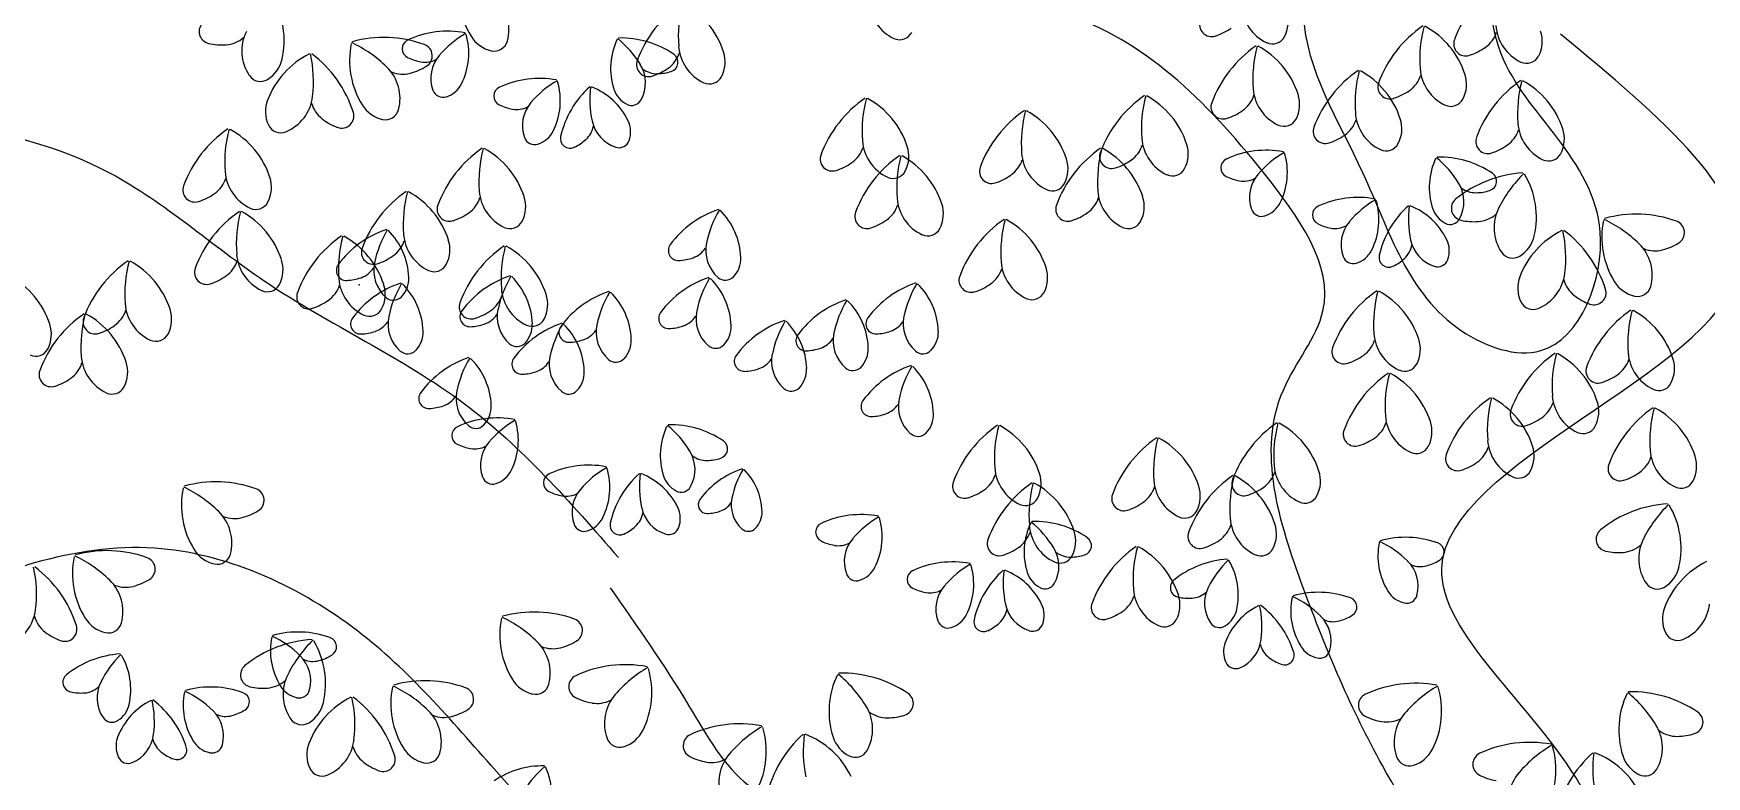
# Model space of a CAD drawing. Header units: millimetres. Extents: x 87938 to 265635, y 330093 to 434310.
# Drawn here: x 130737 to 132387, y 384929 to 385662 of the extents above; entities that cross this region are included whole.
import ezdxf

# ---------------------------------------------------------------- set-up
doc = ezdxf.new("R2010")
doc.units = ezdxf.units.MM

# ---------------------------------------------------------------- blocks, each defined once
blk = doc.blocks.new('A$C375B4AEE')
for centre, radius, start, end in [((2768.8, 4180.3), 83.7, 168.5702, 211.718), ((3777.4, 4092.3), 117.2, 124.4099, 159.6857), ((2429.5, 4132.1), 83.7, 347.348, 30.4957), ((2691.5, 4142.7), 43.4, 345.1278, 45.5062), ((2971.4, 4071.8), 117.2, 124.4099, 159.6857), ((3028.8, 4135.9), 126.8, 165.1974, 184.3302), ((2867.1, 4094.8), 83.7, 18.1183, 61.2661), ((3133.2, 4173.3), 43.4, 184.3302, 244.7086), ((3500.9, 4169.1), 43.4, 184.3302, 244.7087), ((3471.7, 4150.4), 31.8, 332.7028, 18.1184), ((2441.2, 4140.9), 11.9, 128.9153, 257.8448), ((3428, 4147.9), 11.9, 159.6854, 288.6153), ((3413.4, 4192.5), 58.9, 288.1803, 305.0675), ((3702.7, 4049.8), 117.2, 124.4099, 159.6857), ((3760.2, 4113.9), 126.8, 165.1974, 184.3302), ((3598.4, 4072.7), 83.7, 18.1183, 61.2661), ((3751.7, 4150.1), 43.4, 184.3302, 244.7087), ((2451.5, 4186.7), 58.9, 257.41, 274.2972), ((2453.7, 4157.4), 29.6, 274.2973, 311.1369), ((2514.8, 4121.8), 43.4, 153.5597, 213.9382), ((2661.4, 4112.5), 83.7, 168.5702, 211.718), ((2525.6, 4015.4), 126.8, 45.5061, 64.639), ((2611.6, 4017.9), 117.2, 70.1507, 105.4264), ((2639.2, 4123.9), 9.54, 114.8183, 243.7481), ((2674.6, 4047.5), 93.8, 79.5426, 114.8184), ((2647.4, 4116.9), 11.9, 301.2209, 70.1507), ((2743.3, 4051.4), 101.5, 120.3301, 139.4629), ((2628.4, 4119.4), 66.9, 333.251, 16.3988), ((2724.6, 4153), 31.8, 211.718, 257.1334), ((2720.5, 4135), 13.3, 257.1334, 345.1277), ((2902.1, 4104.5), 66.9, 154.4733, 197.621), ((2777.9, 4055.6), 101.5, 31.4091, 50.5419), ((2845.1, 4040.8), 93.8, 56.0537, 91.3294), ((2945.6, 4129.6), 43.4, 184.3302, 244.7087), ((3120.4, 4146.2), 13.3, 244.7087, 332.7027), ((3538.1, 4030), 117.2, 124.4099, 159.6857), ((3595.5, 4094.1), 126.8, 165.1974, 184.3302), ((3433.8, 4053), 83.7, 18.1183, 61.2661), ((3488.1, 4142), 13.3, 244.7085, 332.7027), ((3678.7, 4128.8), 11.9, 159.6854, 288.6153), ((3681, 4149.5), 29.6, 305.0674, 341.9073), ((3722.4, 4131.4), 31.8, 332.7028, 18.1184), ((2575.1, 4043.7), 83.7, 116.1313, 159.2791), ((2480.1, 4120.7), 31.8, 301.9325, 347.348), ((2415.3, 4092.1), 126.8, 353.0673, 12.2001), ((2469.8, 4025.5), 117.2, 17.7118, 52.9875), ((2656.1, 4157.5), 47.1, 243.313, 260.2002), ((2652.2, 4134.4), 23.7, 260.2002, 297.04), ((2692.6, 4094.8), 34.7, 139.4629, 199.8413), ((2872.6, 4108.4), 11.9, 159.6855, 288.6152), ((2874.9, 4129), 29.6, 305.0675, 341.9073), ((2892.2, 4110.7), 9.54, 287.124, 56.0538), ((2916.4, 4110.9), 31.8, 332.7028, 18.1184), ((3664.1, 4173.5), 58.9, 288.1803, 305.0675), ((3738.8, 4122.9), 13.3, 244.7085, 332.7027), ((2489.9, 4105), 13.3, 213.9383, 301.9327), ((2584.1, 4074.9), 43.4, 345.1278, 45.5062), ((2630.1, 4128.5), 29.6, 247.9291, 284.7688), ((2622.7, 4156.9), 58.9, 284.7688, 301.656), ((2764.9, 4000.9), 93.8, 79.5426, 114.8184), ((2834.9, 4090.4), 34.7, 331.0306, 31.4093), ((2881.1, 4123), 23.7, 233.8321, 270.6719), ((2858.1, 4153), 58.9, 288.1803, 305.0675), ((2880.8, 4146.5), 47.1, 270.6719, 287.559), ((2932.8, 4102.5), 13.3, 244.7086, 332.7027), ((3638.9, 4005.8), 117.2, 124.4099, 159.6857), ((3696.3, 4070), 126.8, 165.1974, 184.3302), ((3534.6, 4028.8), 83.7, 18.1183, 61.2661), ((3606.2, 4107), 29.6, 305.0674, 341.9073), ((3676.9, 4107.6), 43.4, 184.3302, 244.7087), ((3647.7, 4088.9), 31.8, 332.7028, 18.1184), ((2498.2, 4082.1), 43.4, 292.6888, 353.0673), ((2670, 4086.7), 10.7, 199.8416, 287.8356), ((2665.5, 4100.7), 25.4, 287.8356, 333.2509), ((2729.5, 4077.3), 9.54, 114.8183, 243.7481), ((2833.6, 4004.8), 101.5, 120.3301, 139.4629), ((2718.7, 4072.8), 66.9, 333.251, 16.3988), ((2877.4, 4016.7), 93.8, 131.9815, 167.2572), ((2916.2, 4073.6), 101.5, 172.7689, 191.9017), ((2792.2, 4023.9), 66.9, 25.6899, 68.8377), ((2862.6, 4091.9), 25.4, 197.6209, 243.0366), ((3428.2, 3981.1), 117.2, 124.4099, 159.6857), ((3485.6, 4045.2), 126.8, 165.1974, 184.3302), ((3323.8, 4004.1), 83.7, 18.1183, 61.2661), ((3441.6, 4087.2), 29.6, 305.0674, 341.9073), ((3512.3, 4087.8), 43.4, 184.3302, 244.7087), ((3483.1, 4069.1), 31.8, 332.7028, 18.1184), ((3604, 4086.3), 11.9, 159.6855, 288.6153), ((3589.4, 4131), 58.9, 288.1803, 305.0675), ((3799.2, 3995.9), 117.2, 124.4099, 159.6857), ((3856.6, 4060), 126.8, 165.1974, 184.3302), ((3694.9, 4018.9), 83.7, 18.1183, 61.2661), ((2526.5, 4062), 31.8, 159.2792, 204.6947), ((2568.8, 4078.2), 29.6, 195.4901, 232.33), ((2570.1, 4057.5), 11.9, 248.7822, 17.712), ((2617.2, 4085.2), 31.8, 211.718, 257.1334), ((2613.1, 4067.2), 13.3, 257.1334, 345.1277), ((2746.5, 4110.8), 47.1, 243.313, 260.2002), ((2742.5, 4087.7), 23.7, 260.2002, 297.04), ((2782.9, 4048.2), 34.7, 139.4629, 199.8413), ((2855.9, 4078.7), 10.7, 243.0367, 331.0311), ((3152.6, 3978.6), 117.2, 124.4099, 159.6857), ((3210.1, 4042.8), 126.8, 165.1974, 184.3302), ((3048.3, 4001.6), 83.7, 18.1183, 61.2661), ((3309.6, 3966.4), 117.2, 124.4099, 159.6857), ((3367.1, 4030.5), 126.8, 165.1974, 184.3302), ((3205.3, 3989.3), 83.7, 18.1183, 61.2661), ((3439.3, 4066.6), 11.9, 159.6854, 288.6153), ((3424.8, 4111.2), 58.9, 288.1803, 305.0675), ((3613.1, 4063.7), 43.4, 184.3302, 244.7087), ((3664.1, 4080.4), 13.3, 244.7085, 332.7027), ((2523.9, 3948.1), 117.2, 124.4099, 159.6857), ((2581.4, 4012.2), 126.8, 165.1974, 184.3302), ((2419.6, 3971), 83.7, 18.1183, 61.2661), ((2509.8, 4054.3), 13.3, 204.6945, 292.689), ((2586.7, 4101.4), 58.9, 232.33, 249.2171), ((2794.9, 4051.9), 23.7, 312.6391, 349.4787), ((2850.9, 4059.9), 34.7, 191.9017, 252.2801), ((2829.6, 4041.9), 25.4, 340.2744, 25.6898), ((3499.5, 4060.7), 13.3, 244.7085, 332.7027), ((3540.1, 4042.4), 11.9, 159.6854, 288.6153), ((3542.4, 4063), 29.6, 305.0674, 341.9073), ((3583.9, 4045), 31.8, 332.7028, 18.1184), ((3702.7, 4053.1), 29.6, 305.0674, 341.9073), ((3773.4, 4053.7), 43.4, 184.3302, 244.7087), ((3744.2, 4035), 31.8, 332.7028, 18.1184), ((2760.3, 4040), 10.7, 199.8416, 287.8356), ((2755.8, 4054.1), 25.4, 287.8356, 333.2509), ((2795.2, 4035.3), 9.54, 167.2573, 296.1871), ((2779, 4069.2), 47.1, 295.7519, 312.6391), ((2843.5, 4037), 10.7, 252.2802, 340.274), ((3126.9, 4036.4), 43.4, 184.3302, 244.7086), ((3097.6, 4017.7), 31.8, 332.7028, 18.1184), ((3331.7, 4038.3), 29.6, 305.0674, 341.9073), ((3402.4, 4038.9), 43.4, 184.3302, 244.7087), ((3373.2, 4020.2), 31.8, 332.7028, 18.1184), ((3525.6, 4087), 58.9, 288.1803, 305.0675), ((3600.3, 4036.5), 13.3, 244.7085, 332.7027), ((3700.5, 4032.4), 11.9, 159.6854, 288.6153), ((3685.9, 4077.1), 58.9, 288.1803, 305.0675), ((2774.7, 3929), 117.2, 124.4099, 159.6857), ((2832.1, 3993.1), 126.8, 165.1974, 184.3302), ((2670.3, 3952), 83.7, 18.1183, 61.2661), ((3053.9, 4015.2), 11.9, 159.6855, 288.6153), ((3039.3, 4059.8), 58.9, 288.1803, 305.0675), ((3056.2, 4035.8), 29.6, 305.0674, 341.9073), ((3186.7, 3921.9), 117.2, 124.4099, 159.6857), ((3244.2, 3986), 126.8, 165.1974, 184.3302), ((3082.4, 3944.9), 83.7, 18.1183, 61.2661), ((3213.1, 4023.6), 29.6, 305.0674, 341.9073), ((3283.8, 4024.2), 43.4, 184.3302, 244.7086), ((3384.8, 3929), 117.2, 124.4099, 159.6857), ((3254.6, 4005.5), 31.8, 332.7028, 18.1184), ((3442.3, 3993.1), 126.8, 165.1974, 184.3302), ((3329.4, 4017.7), 11.9, 159.6855, 288.6153), ((3280.5, 3952), 83.7, 18.1183, 61.2661), ((3314.9, 4062.3), 58.9, 288.1803, 305.0675), ((3446.7, 4006.5), 9.54, 114.8185, 243.7481), ((3482, 3930), 93.8, 79.5426, 114.8184), ((3550.8, 3934), 101.5, 120.3301, 139.4629), ((3435.9, 4001.9), 66.9, 333.251, 16.3988), ((3709.6, 3987), 66.9, 154.4733, 197.621), ((3585.4, 3938.1), 101.5, 31.4091, 50.542), ((3652.6, 3923.3), 93.8, 56.0537, 91.3294), ((3760.6, 4026.5), 13.3, 244.7085, 332.7027), ((2427.5, 4005.2), 29.6, 305.0675, 341.9073), ((2498.2, 4005.9), 43.4, 184.3302, 244.7087), ((2468.9, 3987.2), 31.8, 332.7028, 18.1184), ((3114, 4009.3), 13.3, 244.7086, 332.7027), ((3210.9, 4002.9), 11.9, 159.6855, 288.6153), ((3196.3, 4047.5), 58.9, 288.1803, 305.0675), ((3389.6, 4011.8), 13.3, 244.7085, 332.7027), ((3463.6, 4040), 47.1, 243.313, 260.2002), ((3459.6, 4016.9), 23.7, 260.2002, 297.04), ((3500.1, 3977.4), 34.7, 139.4629, 199.8413), ((3742.6, 3884.5), 117.2, 93.6396, 128.9153), ((3699.7, 3993.2), 9.54, 287.1241, 56.0538), ((3824.7, 3910.2), 126.8, 134.4271, 153.5598), ((3664.7, 3957.6), 83.7, 347.348, 30.4957), ((2425.2, 3984.6), 11.9, 159.6855, 288.6152), ((2410.6, 4029.2), 58.9, 288.1803, 305.0675), ((2699.9, 3886.5), 117.2, 124.4099, 159.6857), ((2757.4, 3950.6), 126.8, 165.1974, 184.3302), ((2595.6, 3909.5), 83.7, 18.1183, 61.2661), ((2748.9, 3986.8), 43.4, 184.3302, 244.7087), ((2719.7, 3968.1), 31.8, 332.7028, 18.1184), ((3271, 3997), 13.3, 244.7086, 332.7027), ((3359, 3986.8), 43.4, 184.3302, 244.7086), ((3329.8, 3968.1), 31.8, 332.7028, 18.1184), ((3642.3, 3972.9), 34.7, 331.0306, 31.4092), ((3688.5, 4005.6), 23.7, 233.8322, 270.6718), ((3688.3, 4029), 47.1, 270.6718, 287.559), ((2535.3, 3866.8), 117.2, 124.4099, 159.6857), ((2592.8, 3930.9), 126.8, 165.1974, 184.3302), ((2431, 3889.8), 83.7, 18.1183, 61.2661), ((2485.3, 3978.7), 13.3, 244.7086, 332.7027), ((2675.9, 3965.6), 11.9, 159.6855, 288.6152), ((2661.4, 4010.2), 58.9, 288.1803, 305.0675), ((2678.2, 3986.2), 29.6, 305.0675, 341.9073), ((2972.1, 3873.3), 96.9, 108.33, 143.6057), ((3032.4, 3911.1), 104.8, 149.1174, 168.2502), ((2894.5, 3915.4), 69.2, 2.0383, 45.1861), ((3088, 3958.4), 11.9, 159.6855, 288.6153), ((3090.3, 3979.1), 29.6, 305.0674, 341.9073), ((3161, 3979.7), 43.4, 184.3302, 244.7086), ((3131.7, 3961), 31.8, 332.7028, 18.1184), ((3286.1, 3965.6), 11.9, 159.6855, 288.6153), ((3271.5, 4010.2), 58.9, 288.1803, 305.0675), ((3288.4, 3986.2), 29.6, 305.0674, 341.9073), ((3477.4, 3969.2), 10.7, 199.8417, 287.8357), ((3472.9, 3983.3), 25.4, 287.8356, 333.251), ((3537, 3959.9), 9.54, 114.8185, 243.7482), ((3572.3, 3883.4), 93.8, 79.5426, 114.8184), ((3641.1, 3887.4), 101.5, 120.3301, 139.4629), ((3526.2, 3955.3), 66.9, 333.251, 16.3988), ((3684.9, 3899.3), 93.8, 131.9815, 167.2573), ((3723.7, 3956.2), 101.5, 172.7689, 191.9017), ((3599.7, 3906.5), 66.9, 25.6899, 68.8377), ((3670.1, 3974.4), 25.4, 197.6209, 243.0365), ((3676.4, 3966.5), 11.9, 128.9154, 257.8449), ((3750, 3947.4), 43.4, 153.5597, 213.9382), ((2644.6, 3853.5), 96.9, 108.33, 143.6057), ((2704.9, 3891.3), 104.8, 149.1174, 168.2502), ((2567, 3895.7), 69.2, 2.0383, 45.1861), ((2736, 3959.7), 13.3, 244.7086, 332.7027), ((3073.4, 4003.1), 58.9, 288.1803, 305.0675), ((3148.1, 3952.6), 13.3, 244.7086, 332.7027), ((3289.5, 3858.9), 117.2, 124.4099, 159.6857), ((3346.9, 3923.1), 126.8, 165.1974, 184.3302), ((3185.2, 3881.9), 83.7, 18.1183, 61.2661), ((3346.2, 3959.7), 13.3, 244.7086, 332.7027), ((3553.9, 3993.4), 47.1, 243.313, 260.2002), ((3549.9, 3970.3), 23.7, 260.2002, 297.04), ((3590.4, 3930.7), 34.7, 139.4629, 199.8413), ((3663.4, 3961.3), 10.7, 243.0366, 331.0311), ((3686.8, 4012.2), 58.9, 257.41, 274.2972), ((3689, 3983), 29.6, 274.2972, 311.137), ((3810.3, 3869.3), 83.7, 116.1313, 159.2791), ((3650.6, 3917.7), 126.8, 353.0673, 12.2001), ((3705, 3851.1), 117.2, 17.7118, 52.9875), ((3896.6, 3938), 83.7, 168.5702, 211.718), ((3760.8, 3841), 126.8, 45.5061, 64.6389), ((3846.9, 3843.5), 117.2, 70.1506, 105.4264), ((3882.6, 3942.5), 11.9, 301.2209, 70.1507), ((2636.1, 3842.6), 117.2, 124.4099, 159.6857), ((2693.6, 3906.7), 126.8, 165.1974, 184.3302), ((2531.8, 3865.6), 83.7, 18.1183, 61.2661), ((2603.5, 3943.7), 29.6, 305.0675, 341.9073), ((2674.2, 3944.3), 43.4, 184.3302, 244.7087), ((2644.9, 3925.6), 31.8, 332.7028, 18.1184), ((2796.4, 3832.6), 117.2, 124.4099, 159.6857), ((2853.9, 3896.7), 126.8, 165.1974, 184.3302), ((2692.1, 3855.6), 83.7, 18.1183, 61.2661), ((2902, 3924.9), 9.86, 143.6057, 272.5354), ((2964.9, 3925.1), 35.9, 168.2502, 228.6287), ((3602.3, 3934.5), 23.7, 312.6391, 349.4787), ((3658.3, 3942.4), 34.7, 191.9017, 252.2802), ((3637.1, 3924.5), 25.4, 340.2744, 25.6898), ((3715.3, 3946.3), 31.8, 301.9325, 347.348), ((3819.3, 3900.5), 43.4, 345.1278, 45.5062), ((3857.9, 3982.4), 58.9, 284.7688, 301.656), ((2425.4, 3817.9), 117.2, 124.4099, 159.6857), ((2482.8, 3882), 126.8, 165.1974, 184.3302), ((2321.1, 3840.8), 83.7, 18.1183, 61.2661), ((2438.8, 3924), 29.6, 305.0675, 341.9073), ((2509.5, 3924.6), 43.4, 184.3302, 244.7087), ((2480.3, 3905.9), 31.8, 332.7028, 18.1184), ((2601.2, 3923.1), 11.9, 159.6855, 288.6152), ((2637.4, 3905.4), 35.9, 168.2502, 228.6287), ((2586.6, 3967.7), 58.9, 288.1803, 305.0675), ((2900.7, 3963.7), 48.7, 272.1003, 288.9875), ((2908.6, 3940.8), 24.4, 288.9875, 325.8273), ((2937.4, 3916.9), 26.3, 316.6229, 2.0383), ((3263.7, 3916.8), 43.4, 184.3302, 244.7086), ((3567.8, 3922.6), 10.7, 199.8417, 287.8357), ((3563.2, 3936.6), 25.4, 287.8356, 333.2509), ((3602.7, 3917.8), 9.54, 167.2572, 296.187), ((3586.5, 3951.7), 47.1, 295.7519, 312.639), ((3651, 3919.5), 10.7, 252.2801, 340.2741), ((3725.1, 3930.6), 13.3, 213.9383, 301.9326), ((3865.4, 3954.1), 29.6, 247.9291, 284.7688), ((2202.5, 3826.1), 83.7, 18.1183, 61.2661), ((2436.6, 3903.3), 11.9, 159.6855, 288.6152), ((2422, 3948), 58.9, 288.1803, 305.0675), ((2574.5, 3905.2), 9.86, 143.6057, 272.5354), ((2610.3, 3900.4), 43.4, 184.3302, 244.7087), ((2573.2, 3944), 48.7, 272.1003, 288.9875), ((2581.1, 3921.1), 24.4, 288.9875, 325.8273), ((2609.9, 3897.2), 26.3, 316.6229, 2.0383), ((2661.3, 3917.2), 13.3, 244.7086, 332.7027), ((2766.5, 3807.8), 96.9, 108.33, 143.6057), ((2826.8, 3845.6), 104.8, 149.1174, 168.2502), ((2688.9, 3850), 69.2, 2.0383, 45.1861), ((2962.5, 3806.1), 96.9, 108.33, 143.6057), ((3022.8, 3843.9), 104.8, 149.1174, 168.2502), ((2884.9, 3848.2), 69.2, 2.0383, 45.1861), ((2948.4, 3906.5), 11, 228.6289, 316.6231), ((3190.7, 3895.5), 11.9, 159.6855, 288.6153), ((3193, 3916.1), 29.6, 305.0674, 341.9073), ((3234.5, 3898.1), 31.8, 332.7028, 18.1184), ((3761.8, 3887.6), 31.8, 159.2792, 204.6947), ((3733.4, 3907.6), 43.4, 292.6888, 353.0673), ((3804, 3903.8), 29.6, 195.4901, 232.33), ((2496.7, 3897.4), 13.3, 244.7086, 332.7027), ((2537.4, 3879.1), 11.9, 159.6855, 288.6152), ((2539.7, 3899.8), 29.6, 305.0675, 341.9073), ((2658.7, 3800.7), 96.9, 108.33, 143.6057), ((2581.1, 3881.7), 31.8, 332.7028, 18.1184), ((2620.9, 3886.7), 11, 228.6289, 316.6231), ((2719, 3838.4), 104.8, 149.1174, 168.2502), ((2581.1, 3842.8), 69.2, 2.0383, 45.1861), ((2700, 3889.8), 29.6, 305.0675, 341.9073), ((2770.7, 3890.4), 43.4, 184.3302, 244.7087), ((2741.4, 3871.7), 31.8, 332.7028, 18.1184), ((2864, 3792.4), 96.9, 108.33, 143.6057), ((2924.3, 3830.2), 104.8, 149.1174, 168.2502), ((2786.4, 3834.6), 69.2, 2.0383, 45.1861), ((3166.9, 3800.8), 96.9, 108.3299, 143.6057), ((3227.2, 3838.5), 104.8, 149.1174, 168.2502), ((3089.3, 3842.9), 69.2, 2.0383, 45.1861), ((3176.2, 3940.1), 58.9, 288.1803, 305.0675), ((3250.9, 3889.6), 13.3, 244.7086, 332.7027), ((3657.2, 3788.3), 117.2, 124.4099, 159.6857), ((3714.6, 3852.4), 126.8, 165.1974, 184.3302), ((3552.9, 3811.3), 83.7, 18.1183, 61.2661), ((3821.9, 3927), 58.9, 232.33, 249.2171), ((3805.3, 3883.1), 11.9, 248.7822, 17.712), ((3852.4, 3910.8), 31.8, 211.718, 257.1335), ((3848.3, 3892.8), 13.3, 257.1335, 345.1277), ((2382.1, 3765.8), 117.2, 124.4099, 159.6857), ((2439.5, 3829.9), 126.8, 165.1974, 184.3302), ((2277.7, 3788.7), 83.7, 18.1183, 61.2661), ((2328.9, 3875.1), 29.6, 305.0675, 341.9073), ((2399.6, 3875.7), 43.4, 184.3302, 244.7087), ((2370.4, 3857), 31.8, 332.7028, 18.1184), ((2522.8, 3923.8), 58.9, 288.1803, 305.0675), ((2597.5, 3873.2), 13.3, 244.7086, 332.7027), ((2697.7, 3869.2), 11.9, 159.6855, 288.6152), ((2696.4, 3859.5), 9.86, 143.6057, 272.5354), ((2683.1, 3913.8), 58.9, 288.1803, 305.0675), ((2759.2, 3859.7), 35.9, 168.2502, 228.6287), ((2892.5, 3857.8), 9.86, 143.6057, 272.5354), ((2955.3, 3857.9), 35.9, 168.2502, 228.6287), ((3097.8, 3784.1), 96.9, 108.3299, 143.6057), ((3158.1, 3821.9), 104.8, 149.1174, 168.2502), ((3020.2, 3826.2), 69.2, 2.0383, 45.1861), ((3745, 3879.9), 13.3, 204.6945, 292.6888), ((3907.9, 3769.3), 117.2, 124.4099, 159.6857), ((3965.4, 3833.4), 126.8, 165.1974, 184.3302), ((3803.6, 3792.3), 83.7, 18.1183, 61.2661), ((2251.8, 3842.2), 31.8, 332.7028, 18.1184), ((2326.7, 3854.4), 11.9, 159.6855, 288.6152), ((2312.1, 3899), 58.9, 288.1803, 305.0675), ((2588.6, 3852.3), 9.86, 143.6057, 272.5354), ((2595.2, 3868.2), 24.4, 288.9875, 325.8273), ((2651.5, 3852.5), 35.9, 168.2502, 228.6287), ((2695.1, 3898.3), 48.7, 272.1003, 288.9875), ((2702.9, 3875.4), 24.4, 288.9875, 325.8273), ((2817.7, 3761), 96.9, 108.33, 143.6057), ((2731.7, 3851.5), 26.3, 316.6229, 2.0383), ((2757.8, 3863.3), 13.3, 244.7086, 332.7027), ((2878, 3798.7), 104.8, 149.1174, 168.2502), ((2794, 3844.1), 9.86, 143.6057, 272.5354), ((2740.1, 3803.1), 69.2, 2.0383, 45.1861), ((2800.5, 3859.9), 24.4, 288.9875, 325.8273), ((2856.8, 3844.3), 35.9, 168.2502, 228.6287), ((2891.1, 3896.5), 48.7, 272.1003, 288.9875), ((2899, 3873.6), 24.4, 288.9875, 325.8273), ((2927.8, 3849.8), 26.3, 316.6229, 2.0383), ((3037.1, 3763.8), 96.9, 108.3299, 143.6057), ((3097.4, 3801.6), 104.8, 149.1174, 168.2502), ((2959.5, 3806), 69.2, 2.0383, 45.1861), ((3096.8, 3852.4), 9.86, 143.6057, 272.5354), ((3103.4, 3868.3), 24.4, 288.9875, 325.8273), ((3159.7, 3852.6), 35.9, 168.2502, 228.6287), ((3132.2, 3844.4), 26.3, 316.6229, 2.0383), ((2386.8, 3848.5), 13.3, 244.7086, 332.7027), ((2587.3, 3891.1), 48.7, 272.1003, 288.9875), ((2623.9, 3844.3), 26.3, 316.6229, 2.0383), ((2742.8, 3841), 11, 228.6289, 316.6231), ((2792.6, 3882.9), 48.7, 272.1003, 288.9875), ((2829.3, 3836.1), 26.3, 316.6229, 2.0383), ((2938.9, 3839.3), 11, 228.6289, 316.6231), ((3027.8, 3835.7), 9.86, 143.6057, 272.5354), ((3034.3, 3851.6), 24.4, 288.9875, 325.8273), ((3090.6, 3835.9), 35.9, 168.2502, 228.6287), ((3095.5, 3891.2), 48.7, 272.1003, 288.9875), ((3558.5, 3824.9), 11.9, 159.6854, 288.6153), ((3560.7, 3845.5), 29.6, 305.0674, 341.9073), ((3631.4, 3846.1), 43.4, 184.3302, 244.7087), ((3602.2, 3827.4), 31.8, 332.7028, 18.1184), ((2268.2, 3833.8), 13.3, 244.7086, 332.7027), ((2285.6, 3823), 29.6, 305.0675, 341.9073), ((2356.3, 3823.6), 43.4, 184.3302, 244.7087), ((2327.1, 3804.9), 31.8, 332.7028, 18.1184), ((2635, 3833.9), 11, 228.6289, 316.6231), ((2725.9, 3727.1), 96.9, 108.33, 143.6057), ((2786.2, 3764.9), 104.8, 149.1174, 168.2502), ((2648.3, 3769.3), 69.2, 2.0383, 45.1861), ((2747.6, 3812.6), 9.86, 143.6057, 272.5354), ((2754.1, 3828.5), 24.4, 288.9875, 325.8273), ((2810.4, 3812.8), 35.9, 168.2502, 228.6287), ((2840.4, 3825.6), 11, 228.6289, 316.6231), ((2967, 3815.5), 9.86, 143.6057, 272.5354), ((2973.5, 3831.3), 24.4, 288.9875, 325.8273), ((3029.8, 3815.6), 35.9, 168.2502, 228.6287), ((3026.4, 3874.5), 48.7, 272.1003, 288.9875), ((3063.1, 3827.8), 26.3, 316.6229, 2.0383), ((3143.2, 3833.9), 11, 228.6289, 316.6231), ((3543.9, 3869.5), 58.9, 288.1803, 305.0675), ((3618.6, 3819), 13.3, 244.7085, 332.7027), ((3833.2, 3726.8), 117.2, 124.4099, 159.6857), ((3890.7, 3790.9), 126.8, 165.1974, 184.3302), ((3728.9, 3749.8), 83.7, 18.1183, 61.2661), ((3811.5, 3826.5), 29.6, 305.0674, 341.9073), ((3882.2, 3827.1), 43.4, 184.3302, 244.7087), ((3852.9, 3808.4), 31.8, 332.7028, 18.1184), ((2283.3, 3802.3), 11.9, 159.6855, 288.6152), ((2268.8, 3846.9), 58.9, 288.1803, 305.0675), ((2746.2, 3851.4), 48.7, 272.1003, 288.9875), ((2782.9, 3804.6), 26.3, 316.6229, 2.0383), ((2965.6, 3854.2), 48.7, 272.1003, 288.9875), ((3002.3, 3807.5), 26.3, 316.6229, 2.0383), ((3074.2, 3817.3), 11, 228.6289, 316.6231), ((3162.1, 3719.2), 96.9, 108.3299, 143.6057), ((3222.4, 3757), 104.8, 149.1174, 168.2502), ((3084.5, 3761.3), 69.2, 2.0383, 45.1861), ((3668.6, 3707), 117.2, 124.4099, 159.6857), ((3726, 3771.2), 126.8, 165.1974, 184.3302), ((3564.3, 3730), 83.7, 18.1183, 61.2661), ((3809.2, 3805.8), 11.9, 159.6854, 288.6153), ((3794.6, 3850.5), 58.9, 288.1803, 305.0675), ((2343.4, 3796.4), 13.3, 244.7086, 332.7027), ((2655.8, 3778.8), 9.86, 143.6057, 272.5354), ((2662.3, 3794.7), 24.4, 288.9875, 325.8273), ((2718.6, 3779), 35.9, 168.2502, 228.6287), ((2794, 3794.1), 11, 228.6289, 316.6231), ((3013.4, 3797), 11, 228.6289, 316.6231), ((3769.4, 3682.9), 117.2, 124.4099, 159.6857), ((3826.8, 3747), 126.8, 165.1974, 184.3302), ((3807.4, 3784.6), 43.4, 184.3302, 244.7087), ((3869.3, 3799.9), 13.3, 244.7085, 332.7027), ((2654.5, 3817.6), 48.7, 272.1003, 288.9875), ((2691.1, 3770.8), 26.3, 316.6229, 2.0383), ((3092.1, 3770.8), 9.86, 143.6057, 272.5354), ((3090.7, 3809.6), 48.7, 272.1003, 288.9875), ((3098.6, 3786.7), 24.4, 288.9875, 325.8273), ((3154.9, 3771), 35.9, 168.2502, 228.6287), ((3127.4, 3762.9), 26.3, 316.6229, 2.0383), ((3665.1, 3705.8), 83.7, 18.1183, 61.2661), ((3734.5, 3763.3), 11.9, 159.6854, 288.6153), ((3736.7, 3784), 29.6, 305.0674, 341.9073), ((3778.2, 3765.9), 31.8, 332.7028, 18.1184), ((3929.7, 3672.9), 117.2, 124.4099, 159.6857), ((3987.1, 3737), 126.8, 165.1974, 184.3302), ((3825.4, 3695.9), 83.7, 18.1183, 61.2661), ((2688.1, 3742.2), 9.54, 114.8183, 243.7481), ((2723.5, 3665.8), 93.8, 79.5426, 114.8184), ((2702.2, 3760.3), 11, 228.6289, 316.6231), ((2792.3, 3669.7), 101.5, 120.3301, 139.4629), ((2677.3, 3737.7), 66.9, 333.251, 16.3988), ((2951.1, 3722.7), 66.9, 154.4733, 197.621), ((2826.8, 3673.9), 101.5, 31.4091, 50.5419), ((2894.1, 3659.1), 93.8, 56.0537, 91.3294), ((3283.1, 3655.6), 117.2, 124.4099, 159.6856), ((3340.6, 3719.8), 126.8, 165.1974, 184.3302), ((3178.8, 3678.6), 83.7, 18.1183, 61.2661), ((3558.7, 3658.1), 117.2, 124.4099, 159.6856), ((3616.1, 3722.3), 126.8, 165.1974, 184.3302), ((3454.4, 3681.1), 83.7, 18.1183, 61.2661), ((3569.8, 3743.6), 11.9, 159.6854, 288.6153), ((3572.1, 3764.2), 29.6, 305.0674, 341.9073), ((3642.8, 3764.9), 43.4, 184.3302, 244.7087), ((3613.6, 3746.2), 31.8, 332.7028, 18.1184), ((3719.9, 3808), 58.9, 288.1803, 305.0675), ((3794.6, 3757.4), 13.3, 244.7085, 332.7027), ((2705.1, 3775.8), 47.1, 243.313, 260.2002), ((2701.1, 3752.7), 23.7, 260.2002, 297.04), ((2741.5, 3713.1), 34.7, 139.4629, 199.8413), ((2941.1, 3729), 9.54, 287.124, 56.0538), ((3138.5, 3752.4), 11, 228.6289, 316.6231), ((3440.1, 3643.4), 117.2, 124.4099, 159.6856), ((3497.6, 3707.5), 126.8, 165.1974, 184.3302), ((3335.8, 3666.3), 83.7, 18.1183, 61.2661), ((3555.3, 3788.2), 58.9, 288.1803, 305.0675), ((3630, 3737.7), 13.3, 244.7085, 332.7027), ((3672.9, 3740.1), 29.6, 305.0674, 341.9073), ((3743.6, 3740.7), 43.4, 184.3302, 244.7087), ((3714.4, 3722), 31.8, 332.7028, 18.1184), ((2883.8, 3708.7), 34.7, 331.0306, 31.4093), ((2930, 3741.3), 23.7, 233.8321, 270.6719), ((2929.7, 3764.7), 47.1, 270.6719, 287.559), ((3670.6, 3719.4), 11.9, 159.6854, 288.6153), ((3656.1, 3764), 58.9, 288.1803, 305.0675), ((3831, 3709.4), 11.9, 159.6854, 288.6153), ((3833.2, 3730.1), 29.6, 305.0674, 341.9073), ((3903.9, 3730.7), 43.4, 184.3302, 244.7087), ((3874.7, 3712), 31.8, 332.7028, 18.1184), ((2718.9, 3705), 10.7, 199.8416, 287.8356), ((2714.4, 3719), 25.4, 287.8356, 333.2509), ((2778.5, 3695.6), 9.54, 114.8183, 243.7481), ((2813.8, 3619.2), 93.8, 79.5426, 114.8183), ((2882.6, 3623.1), 101.5, 120.3301, 139.4628), ((2767.6, 3691.1), 66.9, 333.251, 16.3988), ((2926.3, 3635), 93.8, 131.9815, 167.2572), ((2965.1, 3691.9), 101.5, 172.7689, 191.9017), ((2841.2, 3642.2), 66.9, 25.6899, 68.8377), ((2911.5, 3710.2), 25.4, 197.6209, 243.0366), ((2991.8, 3628), 85.5, 108.0256, 143.3013), ((3045.2, 3661.1), 92.5, 148.813, 167.9458), ((2923.6, 3665.6), 61, 1.734, 44.8817), ((3186.7, 3712.8), 29.6, 305.0674, 341.9073), ((3257.4, 3713.5), 43.4, 184.3302, 244.7086), ((3228.1, 3694.8), 31.8, 332.7028, 18.1184), ((3414.3, 3701.2), 43.4, 184.3302, 244.7086), ((3515.3, 3606), 117.2, 124.4099, 159.6857), ((3572.8, 3670.1), 126.8, 165.1974, 184.3302), ((3459.9, 3694.7), 11.9, 159.6854, 288.6153), ((3411, 3629), 83.7, 18.1183, 61.2661), ((3462.2, 3715.3), 29.6, 305.0674, 341.9073), ((3532.9, 3716), 43.4, 184.3302, 244.7087), ((3503.7, 3697.2), 31.8, 332.7028, 18.1184), ((3730.8, 3713.5), 13.3, 244.7085, 332.7027), ((3816.4, 3754.1), 58.9, 288.1803, 305.0675), ((3891.1, 3703.5), 13.3, 244.7085, 332.7027), ((2495.5, 3673.8), 83.7, 168.5702, 211.718), ((2359.8, 3576.7), 126.8, 45.5061, 64.639), ((2445.8, 3579.3), 117.2, 70.1507, 105.4264), ((2481.6, 3678.3), 11.9, 301.2209, 70.1507), ((2795.4, 3729.1), 47.1, 243.313, 260.2002), ((2791.4, 3706), 23.7, 260.2002, 297.04), ((2831.8, 3666.5), 34.7, 139.4629, 199.8413), ((2904.8, 3697), 10.7, 243.0367, 331.0311), ((2985.7, 3673.8), 31.6, 167.9458, 228.3243), ((3184.4, 3692.2), 11.9, 159.6855, 288.6153), ((3169.8, 3736.8), 58.9, 288.1803, 305.0675), ((3317.2, 3598.9), 117.2, 124.4099, 159.6857), ((3374.7, 3663), 126.8, 165.1974, 184.3302), ((3212.9, 3621.9), 83.7, 18.1183, 61.2661), ((3341.4, 3679.9), 11.9, 159.6855, 288.6153), ((3343.6, 3700.6), 29.6, 305.0674, 341.9073), ((3385.1, 3682.5), 31.8, 332.7028, 18.1184), ((3445.4, 3739.3), 58.9, 288.1803, 305.0675), ((3520.1, 3688.8), 13.3, 244.7085, 332.7027), ((2418.2, 3636.2), 43.4, 345.1278, 45.5062), ((2456.8, 3718.2), 58.9, 284.7688, 301.656), ((2843.8, 3670.2), 23.7, 312.6391, 349.4787), ((2899.8, 3678.1), 34.7, 191.9017, 252.2801), ((2878.6, 3660.2), 25.4, 340.2744, 25.6899), ((2930.3, 3673.9), 8.7, 143.3009, 272.2307), ((2929.3, 3708.1), 42.9, 271.796, 288.6831), ((2936.1, 3687.9), 21.6, 288.6831, 325.5229), ((2961.4, 3666.7), 23.2, 316.3186, 1.7338), ((3082.4, 3570.4), 93.8, 79.5427, 114.8184), ((3244.5, 3686.3), 13.3, 244.7086, 332.7027), ((3326.8, 3724.6), 58.9, 288.1803, 305.0675), ((3401.5, 3674), 13.3, 244.7086, 332.7027), ((3885.3, 3557.9), 117.2, 93.6396, 128.9153), ((3967.5, 3583.6), 126.8, 134.427, 153.5598), ((3807.4, 3631), 83.7, 347.348, 30.4958), ((2464.3, 3689.9), 29.6, 247.9291, 284.7688), ((2809.2, 3658.3), 10.7, 199.8412, 287.8355), ((2804.7, 3672.4), 25.4, 287.8356, 333.2509), ((2844.2, 3653.6), 9.54, 167.2573, 296.1869), ((2827.9, 3687.4), 47.1, 295.7518, 312.6391), ((2892.5, 3655.2), 10.7, 252.2803, 340.2744), ((2971.1, 3657.4), 9.72, 228.3244, 316.3185), ((3047, 3646.8), 9.54, 114.8183, 243.7479), ((3151.1, 3574.3), 101.5, 120.3301, 139.4629), ((3036.2, 3642.3), 66.9, 333.251, 16.3988), ((3310, 3627.3), 66.9, 154.4732, 197.621), ((3291.5, 3656.7), 43.4, 184.3302, 244.7086), ((3185.7, 3578.4), 101.5, 31.4092, 50.542), ((3253, 3563.7), 93.8, 56.0537, 91.3294), ((3262.2, 3638), 31.8, 332.7029, 18.1183), ((3418.9, 3663.2), 29.6, 305.0675, 341.9072), ((3489.6, 3663.8), 43.4, 184.3302, 244.7086), ((3460.3, 3645.1), 31.8, 332.7029, 18.1183), ((3819.2, 3639.8), 11.9, 128.9154, 257.8449), ((3064, 3680.3), 47.1, 243.313, 260.2002), ((3060, 3657.2), 23.7, 260.2002, 297.0399), ((3100.4, 3617.7), 34.7, 139.4629, 199.8413), ((3218.5, 3635.5), 11.9, 159.6858, 288.6153), ((3203.9, 3680.1), 58.9, 288.1803, 305.0675), ((3220.8, 3656.1), 29.6, 305.0675, 341.9072), ((3242.7, 3613.2), 34.7, 331.0307, 31.4091), ((3300, 3633.5), 9.54, 287.1242, 56.0536), ((3420, 3536), 117.2, 124.4099, 159.6857), ((3477.4, 3600.1), 126.8, 165.1974, 184.3302), ((3315.7, 3558.9), 83.7, 18.1183, 61.2661), ((3416.6, 3642.6), 11.9, 159.6858, 288.6153), ((3402, 3687.2), 58.9, 288.1803, 305.0675), ((3659, 3623.6), 66.9, 168.5702, 211.718), ((3550.3, 3546), 101.5, 45.5062, 64.6389), ((3619.2, 3548), 93.8, 70.1506, 105.4264), ((3647.8, 3627.2), 9.54, 301.221, 70.1506), ((3831.7, 3656.4), 29.6, 274.2972, 311.1369), ((3892.7, 3620.7), 43.4, 153.5598, 213.9383), ((2388.1, 3606), 83.7, 168.5702, 211.718), ((2252.3, 3508.9), 126.8, 45.5061, 64.639), ((2338.4, 3511.4), 117.2, 70.1507, 105.4264), ((2374.1, 3610.4), 11.9, 301.2209, 70.1507), ((2451.4, 3646.5), 31.8, 211.718, 257.1334), ((2447.3, 3628.5), 13.3, 257.1334, 345.1277), ((3172.7, 3523.7), 93.8, 79.5427, 114.8184), ((3241.4, 3527.7), 101.5, 120.3301, 139.4629), ((3126.5, 3595.6), 66.9, 333.251, 16.3988), ((3278.6, 3629.6), 13.3, 244.7087, 332.7027), ((3288.9, 3645.9), 23.7, 233.8321, 270.6718), ((3288.6, 3669.3), 47.1, 270.6718, 287.559), ((3449.8, 3526.6), 93.8, 93.6396, 128.9153), ((3515.6, 3547.1), 101.5, 134.427, 153.5598), ((3387.5, 3585), 66.9, 347.348, 30.4958), ((3476.7, 3636.7), 13.3, 244.7086, 332.7027), ((3597.1, 3593.6), 34.7, 345.1277, 45.5062), ((3634, 3636.5), 23.7, 247.9291, 284.7688), ((3628, 3659.2), 47.1, 284.7688, 301.656), ((3829.5, 3685.6), 58.9, 257.41, 274.2972), ((3953, 3542.6), 83.7, 116.1314, 159.2791), ((2142.1, 3585.6), 126.8, 353.0673, 12.2001), ((2196.6, 3519), 117.2, 17.7118, 52.9875), ((2310.8, 3568.4), 43.4, 345.1278, 45.5062), ((2349.4, 3650.4), 58.9, 284.7688, 301.656), ((3077.8, 3609.5), 10.7, 199.8412, 287.8355), ((3073.3, 3623.6), 25.4, 287.8356, 333.251), ((3137.3, 3600.2), 9.54, 114.8183, 243.7479), ((3285.2, 3539.6), 93.8, 131.9815, 167.2573), ((3324, 3596.5), 101.5, 172.769, 191.9017), ((3200, 3546.8), 66.9, 25.6899, 68.8377), ((3270.4, 3614.8), 25.4, 197.6211, 243.0365), ((3396.9, 3592.1), 9.54, 128.9155, 257.8449), ((3858.1, 3619.6), 31.8, 301.9326, 347.348), ((2356.9, 3622), 29.6, 247.9291, 284.7688), ((3154.3, 3633.7), 47.1, 243.313, 260.2002), ((3150.3, 3610.6), 23.7, 260.2002, 297.0399), ((3190.7, 3571.1), 34.7, 139.4629, 199.8413), ((3263.7, 3601.6), 10.7, 243.0365, 331.0307), ((3323.5, 3593.1), 29.6, 305.0675, 341.9072), ((3394.2, 3593.8), 43.4, 184.3302, 244.7086), ((3365, 3575.1), 31.8, 332.7029, 18.1183), ((3405.2, 3628.7), 47.1, 257.41, 274.2972), ((3406.9, 3605.3), 23.7, 274.2972, 311.1369), ((3455.8, 3576.8), 34.7, 153.5598, 213.9384), ((3573, 3569.4), 66.9, 168.5702, 211.718), ((3464.4, 3491.7), 101.5, 45.5062, 64.6389), ((3533.3, 3493.7), 93.8, 70.1506, 105.4264), ((3561.9, 3573), 9.54, 301.221, 70.1506), ((3623.7, 3601.8), 25.4, 211.718, 257.1334), ((3620.4, 3587.4), 10.7, 257.1334, 345.1275), ((3867.8, 3604), 13.3, 213.9383, 301.9326), ((2224.9, 3575.6), 43.4, 292.6888, 353.0673), ((2759.8, 3450.8), 117.2, 70.1507, 105.4264), ((3163.6, 3576.9), 25.4, 287.8356, 333.251), ((3202.7, 3574.8), 23.7, 312.6391, 349.4787), ((3258.7, 3582.7), 34.7, 191.9017, 252.2802), ((3237.5, 3564.8), 25.4, 340.2744, 25.69), ((3321.2, 3572.5), 11.9, 159.6858, 288.6153), ((3306.7, 3617.1), 58.9, 288.1803, 305.0675), ((3504, 3514.3), 66.9, 116.1314, 159.2792), ((3428, 3575.9), 25.4, 301.9326, 347.3479), ((3376.2, 3553.1), 101.5, 353.0673, 12.2001), ((3419.8, 3499.8), 93.8, 17.7118, 52.9875), ((3542.1, 3604.9), 47.1, 284.7688, 301.656), ((3904.5, 3561), 31.8, 159.2792, 204.6946), ((3876.1, 3581), 43.4, 292.6888, 353.0673), ((2295.5, 3571.7), 29.6, 195.4901, 232.33), ((2313.4, 3594.9), 58.9, 232.33, 249.2171), ((2296.9, 3551), 11.9, 248.7822, 17.712), ((2344, 3578.7), 31.8, 211.718, 257.1334), ((2339.9, 3560.7), 13.3, 257.1334, 345.1277), ((2526.7, 3454.5), 93.8, 70.1507, 105.4264), ((2809.6, 3545.3), 83.7, 168.5702, 211.718), ((2673.8, 3448.3), 126.8, 45.5061, 64.639), ((2795.6, 3549.8), 11.9, 301.2209, 70.1507), ((3168.1, 3562.9), 10.7, 199.8412, 287.8355), ((3203, 3558.2), 9.54, 167.2572, 296.1869), ((3186.8, 3592), 47.1, 295.7519, 312.6391), ((3251.4, 3559.8), 10.7, 252.2803, 340.2745), ((3381.4, 3566.6), 13.3, 244.7086, 332.7027), ((3435.8, 3563.4), 10.7, 213.9382, 301.9325), ((3511.2, 3539.3), 34.7, 345.1277, 45.5062), ((3548.1, 3582.2), 23.7, 247.9291, 284.7688), ((2548.1, 3424), 117.2, 93.6396, 128.9154), ((2566.5, 3530.1), 66.9, 168.5702, 211.718), ((2457.9, 3452.5), 101.5, 45.5061, 64.6389), ((2630.3, 3449.7), 126.8, 134.4271, 153.5598), ((2470.3, 3497.1), 83.7, 347.348, 30.4957), ((2555.3, 3533.7), 9.54, 301.2212, 70.151), ((2732.3, 3507.8), 43.4, 345.1278, 45.5062), ((2778.3, 3561.4), 29.6, 247.9291, 284.7688), ((2770.9, 3589.7), 58.9, 284.7688, 301.656), ((3465.2, 3529), 25.4, 159.2791, 204.6945), ((3442.5, 3545), 34.7, 292.6888, 353.0673), ((3499, 3542), 23.7, 195.4903, 232.3299), ((3537.7, 3547.5), 25.4, 211.718, 257.1334), ((3887.7, 3553.3), 13.3, 204.6945, 292.6888), ((2357.3, 3433), 93.8, 93.6396, 128.9154), ((2423.1, 3453.6), 101.5, 134.4271, 153.5599), ((2295, 3491.5), 66.9, 347.348, 30.4958), ((2504.7, 3500.1), 34.7, 345.1275, 45.5061), ((2541.5, 3543), 23.7, 247.9292, 284.7688), ((2535.5, 3565.6), 47.1, 284.7688, 301.656), ((2850, 3398.8), 117.2, 79.5427, 114.8184), ((3451.8, 3522.9), 10.7, 204.6944, 292.6888), ((3513.3, 3560.5), 47.1, 232.3299, 249.2171), ((3500, 3525.4), 9.54, 248.7821, 17.7116), ((3534.4, 3533.1), 10.7, 257.1335, 345.1275), ((2304.4, 3498.6), 9.54, 128.915, 257.8448), ((2363.3, 3483.3), 34.7, 153.5599, 213.9383), ((2482, 3505.9), 11.9, 128.9153, 257.8448), ((2494.5, 3522.5), 29.6, 274.2973, 311.1369), ((2555.6, 3486.8), 43.4, 153.5597, 213.9382), ((2652.4, 3383), 117.2, 70.1507, 105.4264), ((2765.4, 3518.1), 31.8, 211.718, 257.1334), ((2805.8, 3494.4), 11.9, 114.8186, 243.7479), ((2935.9, 3403.8), 126.8, 120.3301, 139.4629), ((2792.2, 3488.7), 83.7, 333.251, 16.3988), ((3134.4, 3470), 83.7, 154.4733, 197.621), ((2979.1, 3408.9), 126.8, 31.4092, 50.542), ((3063.2, 3390.5), 117.2, 56.0537, 91.3294), ((2312.7, 3535.2), 47.1, 257.41, 274.2972), ((2314.4, 3511.8), 23.7, 274.2972, 311.1371), ((2480.5, 3475.8), 66.9, 168.5702, 211.718), ((2371.9, 3398.2), 101.5, 45.5061, 64.6389), ((2440.8, 3400.2), 93.8, 70.1507, 105.4264), ((2469.4, 3479.4), 9.54, 301.2212, 70.151), ((2492.3, 3551.7), 58.9, 257.41, 274.2972), ((2531.2, 3508.3), 25.4, 211.7181, 257.1334), ((2527.9, 3493.9), 10.7, 257.1335, 345.1276), ((2615.8, 3408.7), 83.7, 116.1314, 159.2792), ((2456.1, 3457.2), 126.8, 353.0673, 12.2001), ((2510.6, 3390.5), 117.2, 17.7117, 52.9875), ((2702.1, 3477.5), 83.7, 168.5702, 211.718), ((2566.4, 3380.4), 126.8, 45.5061, 64.639), ((2688.2, 3482), 11.9, 301.2209, 70.1507), ((2761.3, 3500.1), 13.3, 257.1334, 345.1277), ((2826.9, 3536.3), 58.9, 243.313, 260.2002), ((2872.5, 3458), 43.4, 139.4629, 199.8414), ((3122, 3477.8), 11.9, 287.1241, 56.0536), ((3584.7, 3476), 11.9, 114.8184, 243.748), ((3628.9, 3380.5), 117.2, 79.5426, 114.8184), ((3714.8, 3385.4), 126.8, 120.3301, 139.4629), ((3571.2, 3470.4), 83.7, 333.251, 16.3988), ((3913.4, 3451.7), 83.7, 154.4733, 197.621), ((3758, 3390.6), 126.8, 31.4092, 50.542), ((3842.1, 3372.1), 117.2, 56.0537, 91.3294), ((2411.5, 3420.8), 66.9, 116.1314, 159.2791), ((2335.5, 3482.4), 25.4, 301.9326, 347.3479), ((2283.7, 3459.6), 101.5, 353.0673, 12.2001), ((2327.3, 3406.3), 93.8, 17.7117, 52.9875), ((2418.7, 3445.8), 34.7, 345.1275, 45.5061), ((2455.6, 3488.7), 23.7, 247.9292, 284.7688), ((2449.6, 3511.4), 47.1, 284.7688, 301.656), ((2520.9, 3485.7), 31.8, 301.9325, 347.348), ((2624.9, 3439.9), 43.4, 345.1278, 45.5062), ((2670.9, 3493.6), 29.6, 247.9291, 284.7688), ((2663.4, 3521.9), 58.9, 284.7688, 301.656), ((2821.9, 3507.4), 29.6, 260.2003, 297.04), ((3050.3, 3452.4), 43.4, 331.0307, 31.4092), ((3108.1, 3493.2), 29.6, 233.8321, 270.6718), ((3107.7, 3522.5), 58.9, 270.6718, 287.559), ((3651.4, 3439.6), 43.4, 139.4629, 199.8414), ((3900.9, 3459.4), 11.9, 287.1241, 56.0536), ((2343.4, 3469.9), 10.7, 213.9385, 301.9324), ((2530.6, 3470.1), 13.3, 213.9383, 301.9327), ((2838.6, 3465.4), 31.8, 287.8356, 333.2509), ((2962.8, 3340.5), 117.2, 79.5427, 114.8184), ((3048.8, 3345.5), 126.8, 120.3301, 139.4629), ((2905.1, 3430.4), 83.7, 333.251, 16.3988), ((3605.9, 3517.9), 58.9, 243.313, 260.2002), ((3600.9, 3489.1), 29.6, 260.2002, 297.0399), ((3829.3, 3434.1), 43.4, 331.0307, 31.4092), ((3887, 3474.9), 29.6, 233.8321, 270.6718), ((2372.7, 3435.5), 25.4, 159.2791, 204.6945), ((2350, 3451.5), 34.7, 292.6888, 353.0673), ((2406.5, 3448.5), 23.7, 195.4901, 232.3299), ((2407.6, 3431.9), 9.54, 248.7821, 17.7116), ((2445.2, 3454), 25.4, 211.7181, 257.1334), ((2442, 3439.6), 10.7, 257.1335, 345.1276), ((2567.3, 3427.1), 31.8, 159.2792, 204.6945), ((2539, 3447.1), 43.4, 292.6888, 353.0673), ((2609.6, 3443.3), 29.6, 195.4901, 232.3299), ((2658, 3450.2), 31.8, 211.718, 257.1334), ((2844.2, 3447.8), 13.3, 199.8412, 287.8356), ((2918.7, 3436.1), 11.9, 114.8186, 243.7479), ((3103.5, 3360.4), 117.2, 131.9815, 167.2572), ((3152, 3431.5), 126.8, 172.7689, 191.9017), ((2997, 3369.4), 83.7, 25.6899, 68.8377), ((3085, 3454.3), 31.8, 197.6211, 243.0365), ((3741.8, 3322.2), 117.2, 79.5426, 114.8184), ((3827.7, 3327.1), 126.8, 120.3301, 139.4629), ((3684, 3412.1), 83.7, 333.251, 16.3988), ((3886.7, 3504.2), 58.9, 270.6718, 287.559), ((2359.3, 3429.3), 10.7, 204.6944, 292.6889), ((2420.8, 3467), 47.1, 232.33, 249.2172), ((2627.5, 3466.5), 58.9, 232.3299, 249.2171), ((2610.9, 3422.5), 11.9, 248.7822, 17.7116), ((2653.9, 3432.2), 13.3, 257.1334, 345.1277), ((2939.8, 3478), 58.9, 243.313, 260.2002), ((2934.8, 3449.1), 29.6, 260.2003, 297.04), ((2985.4, 3399.7), 43.4, 139.4629, 199.8414), ((3076.6, 3437.9), 13.3, 243.0365, 331.0308), ((3623.1, 3429.4), 13.3, 199.8412, 287.8355), ((3617.5, 3447), 31.8, 287.8356, 333.2509), ((3697.6, 3417.8), 11.9, 114.8184, 243.748), ((3882.4, 3342), 117.2, 131.9815, 167.2572), ((3930.9, 3413.1), 126.8, 172.7689, 191.9017), ((3776, 3351), 83.7, 25.6899, 68.8377), ((3863.9, 3436), 31.8, 197.6211, 243.0365), ((2550.6, 3419.4), 13.3, 204.6945, 292.689), ((2768.4, 3330.7), 85.5, 88.9788, 124.2545), ((2829.6, 3344.5), 92.5, 129.7662, 148.899), ((2716.1, 3388.5), 61, 342.6871, 25.8349), ((3718.7, 3459.7), 58.9, 243.313, 260.2002), ((3764.3, 3381.4), 43.4, 139.4629, 199.8414), ((3855.5, 3419.5), 13.3, 243.0365, 331.0308)]:
    blk.add_arc(centre, radius, start, end)
for points in [[(3459.8, 4918.8), (3459.8, 4665.1), (3459.8, 4392), (3518.4, 4313.9), (3518.4, 4157.8), (3577, 4001.7), (3674.6, 3845.6), (3752.8, 3826.1), (3811.4, 3943.2), (3713.7, 4118.8), (3713.7, 4274.9)], [(382.1, 4744.6), (594.8, 4319.7), (716.3, 4122.5), (1096.1, 4031.4), (1643, 4001.1), (1977.2, 4046.6), (2341.7, 4001.1), (2493.6, 3894.9), (2691.1, 3773.5), (2843, 3621.7)], [(2834.7, 3592), (2912.8, 3474.9), (2971.4, 3396.9), (3108.2, 3357.8), (3205.8, 3318.8), (3303.5, 3240.8), (3440.2, 3182.2), (3577, 3123.7), (3674.6, 3006.6), (3811.4, 2909.1), (3909.1, 2870), (3850.5, 3026.1), (3772.3, 3182.2), (3674.6, 3299.3), (3596.5, 3416.4), (3518.4, 3592), (3498.8, 3787.1), (3537.9, 3865.2), (3479.3, 4001.7), (3284, 4157.8), (3186.3, 4177.3)], [(4749, 2148.1), (4553.7, 2323.7), (4358.4, 2440.8), (4182.5, 2616.4), (4163, 2733.5), (4065.3, 2792), (4006.7, 3026.1), (3850.5, 3260.3), (3791.9, 3396.9), (3655.1, 3611.5), (3948.1, 3904.2), (3772.3, 4138.3)], [(1838.4, 3123.7), (2111.9, 2948.1), (2424.5, 2889.6), (2717.5, 2909.1), (2990.9, 2909.1), (3303.5, 3006.6), (3401.2, 3026.1), (3225.4, 3182.2), (2893.3, 3260.3), (2717.5, 3416.4), (2580.7, 3553), (2385.4, 3631), (2151, 3572.5), (1955.6, 3513.9), (1858, 3513.9), (1760.3, 3416.4), (1643.1, 3338.3), (1408.7, 3435.9), (1271.9, 3553), (1154.7, 3650.5)]]:
    blk.add_spline(points, degree=3)
for p in [(2587.3, 3891.1), (2801.8, 3539.6)]:
    blk.add_point(p)

msp = doc.modelspace()

# ---------------------------------------------------------------- block references
msp.add_blockref('A$C375B4AEE', (128471, 381523.4))

doc.saveas('drawing.dxf')
